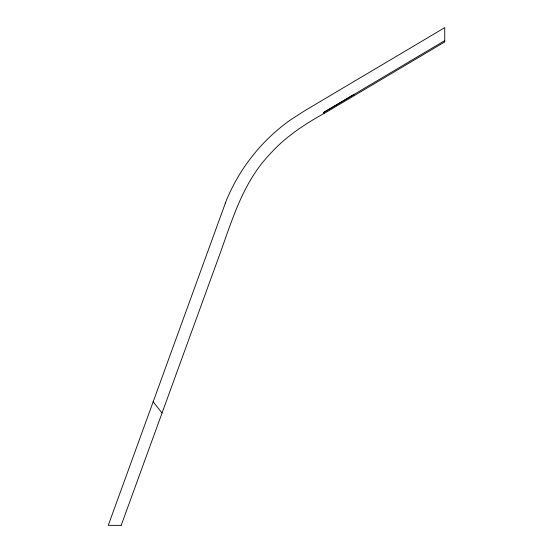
<?xml version="1.0" encoding="UTF-8"?>
<svg xmlns="http://www.w3.org/2000/svg" width="553" height="553" viewBox="0 0 553 553"><rect width="100%" height="100%" fill="white"/><g stroke="black" fill="none" stroke-linecap="round" stroke-linejoin="round"><path stroke-width="0.83" d="M225.389 203.089L108.257 525.35L121.176 525.35M121.19 525.35L218.794 256.986C231.845 221.241 242.449 183.015 269.408 154.709C285.431 136.515 305.947 123.381 327.003 111.796L444.743 41.91L444.743 27.65L305.671 110.158L291.058 119.496A185.531 185.531 0 0 0 225.306 203.055M324.21 113.434L323.636 112.473L444.743 40.632M353.885 94.563L323.636 112.473M153.105 401.761L161.988 412.911"/></g></svg>
